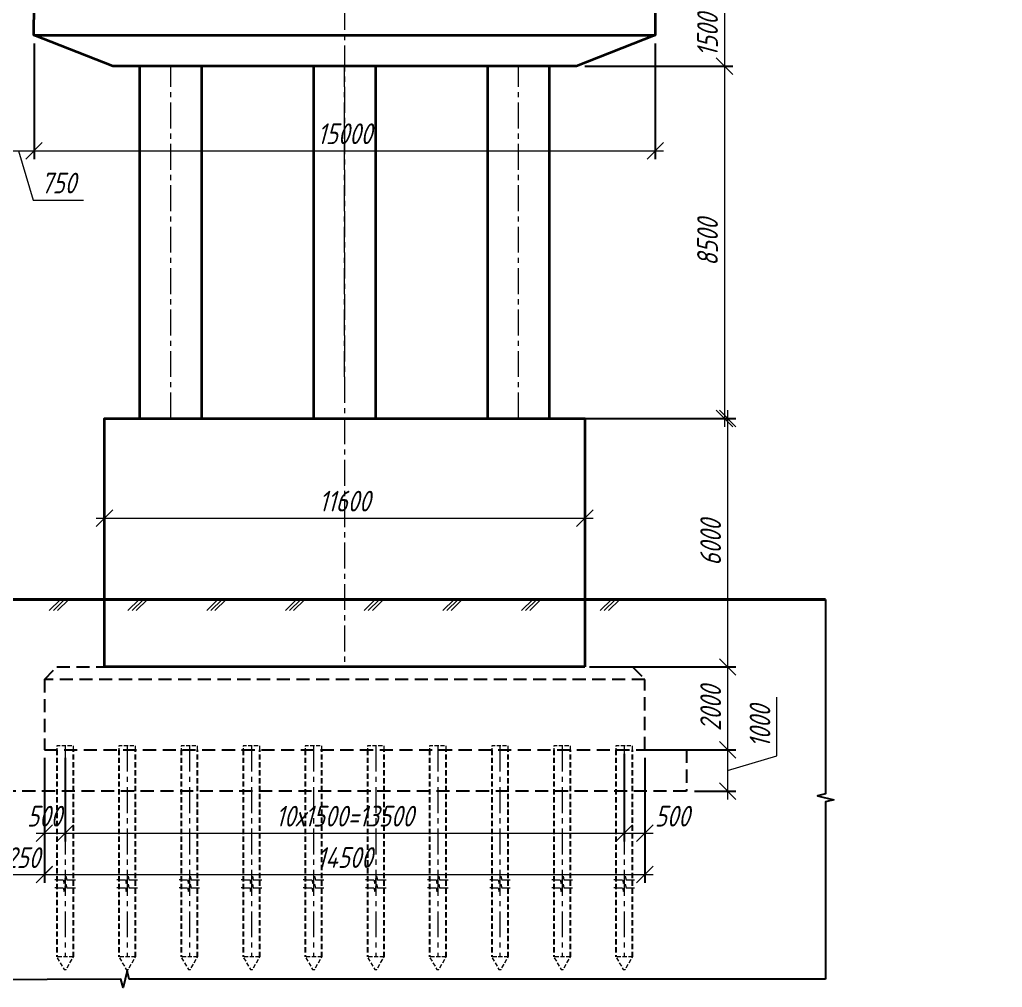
# Model space of a CAD drawing. Header units: millimetres. Extents: x 263685 to 14136308, y -2404013 to 2433772.
# Drawn here: x 7234864 to 7258589, y 15240 to 38596 of the extents above; entities that cross this region are included whole.
import ezdxf
from ezdxf import colors
from ezdxf.entities.mleader import LeaderData, LeaderLine
from ezdxf.math import Vec2, Vec3

# ---------------------------------------------------------------- set-up
doc = ezdxf.new("R2010")
doc.units = ezdxf.units.MM
for name, pattern in [('DASHED', [7, 5, -2, 0]), ('невидимая', [9.525, 6.35, -3.175]), ('осевая', [2, 1.25, -0.25, 0.25, -0.25])]:
    doc.linetypes.add(name, pattern=pattern)
for name, color, linetype, lineweight in [('01_Основные', 7, 'Continuous', 40), ('04_Невидимые', 3, 'Continuous', 13), ('1-Бетон', 106, 'Continuous', 35), ('ИС_Выноска', 3, 'Continuous', 18), ('ИС_Ось', 3, 'осевая', 18), ('ИС_Размер', 3, 'Continuous', 18), ('ИС_Тонкая', 3, 'Continuous', 18)]:
    doc.layers.add(name, color=color, linetype=linetype, lineweight=lineweight)
doc.layers.add('ИС_Невидимая', color=4, linetype='невидимая')
doc.styles.add('0', font='isocpeur.ttf', dxfattribs={"width": 0.8, "oblique": 15})
doc.dimstyles.new('М200', dxfattribs={"dimscale": 200, "dimtxt": 2.5, "dimasz": 2, "dimexe": 1, "dimexo": 1, "dimgap": 0.8, "dimtad": 1, "dimdec": 0, "dimzin": 0, "dimdsep": 46, "dimtxsty": '0', "dimblk": 'OBLIQUE', "dimcen": 0.09, "dimdle": 1, "dimclrd": 256, "dimclre": 256, "dimclrt": 256, "dimadec": 4, "dimazin": 0, "dimtfac": 1, "dimtdec": 0, "dimtmove": 1, "dimatfit": 2, "dimfxl": 1, "dimtolj": 1, "dimtzin": 0, "dimlwd": -1, "dimarcsym": 0})

# ---------------------------------------------------------------- blocks, each defined once
blk = doc.blocks.new('_OBLIQUE')
at = {"color": 0, "linetype": 'ByBlock', "lineweight": -2}
blk.add_line((0.5, 0.5), (-0.5, -0.5), dxfattribs=at)
blk = doc.blocks.new('*D1114')
at = {"layer": 'Defpoints', "color": 0, "linetype": 'Continuous', "transparency": 16777216}
for p in [(7248309, 37472, 5778), (7248309, 28972, 5778), (7251881, 28972)]:
    blk.add_point(p, dxfattribs=at)
at = {"layer": 'ИС_Размер', "transparency": 16777216}
blk.add_line((7251881, 37672), (7251881, 28772), dxfattribs=at)
at = {"layer": 'ИС_Размер', "lineweight": -2, "transparency": 16777216}
for p, q in [((7248509, 37472), (7252081, 37472)), ((7248509, 28972), (7252081, 28972))]:
    blk.add_line(p, q, dxfattribs=at)
at = {"layer": 'ИС_Размер', "linetype": 'Continuous', "transparency": 16777216, "xscale": 400, "yscale": 400, "zscale": 400}
for p, rotation in [((7251881, 37472), 90), ((7251881, 28972), 270)]:
    blk.add_blockref('_OBLIQUE', p, dxfattribs=dict(at, rotation=rotation))
at = {"layer": 'ИС_Размер', "linetype": 'Continuous', "transparency": 16777216, "insert": (7251471, 33222), "char_height": 500, "attachment_point": 5, "rotation": 90, "style": '0'}
blk.add_mtext('\\A1;8500', dxfattribs=at)
blk = doc.blocks.new('*D1116')
at = {"layer": 'Defpoints', "color": 0, "linetype": 'Continuous', "transparency": 16777216}
for p in [(7248510, 26565), (7236910, 25972, 5778), (7248510, 25972, 5778)]:
    blk.add_point(p, dxfattribs=at)
at = {"layer": 'ИС_Размер', "lineweight": -2, "transparency": 16777216}
for p, q in [((7236910, 26172), (7236910, 26765)), ((7248510, 26172), (7248510, 26765))]:
    blk.add_line(p, q, dxfattribs=at)
at = {"layer": 'ИС_Размер', "transparency": 16777216}
blk.add_line((7236710, 26565), (7248710, 26565), dxfattribs=at)
at = {"layer": 'ИС_Размер', "linetype": 'Continuous', "transparency": 16777216, "xscale": 400, "yscale": 400, "zscale": 400, "rotation": 180}
blk.add_blockref('_OBLIQUE', (7236910, 26565), dxfattribs=at)
at = {"layer": 'ИС_Размер', "linetype": 'Continuous', "transparency": 16777216, "xscale": 400, "yscale": 400, "zscale": 400}
blk.add_blockref('_OBLIQUE', (7248510, 26565), dxfattribs=at)
at = {"layer": 'ИС_Размер', "linetype": 'Continuous', "transparency": 16777216, "insert": (7242710, 26975), "char_height": 500, "attachment_point": 5, "style": '0'}
blk.add_mtext('\\A1;11600', dxfattribs=at)
blk = doc.blocks.new('*D1117')
at = {"layer": 'Defpoints', "color": 0, "linetype": 'Continuous', "transparency": 16777216}
for p in [(7235210, 38222, 5778), (7250210, 38222, 5778), (7250210, 35432)]:
    blk.add_point(p, dxfattribs=at)
at = {"layer": 'ИС_Размер', "lineweight": -2, "transparency": 16777216}
for p, q in [((7235210, 38022), (7235210, 35232)), ((7250210, 38022), (7250210, 35232))]:
    blk.add_line(p, q, dxfattribs=at)
at = {"layer": 'ИС_Размер', "transparency": 16777216}
blk.add_line((7235010, 35432), (7250410, 35432), dxfattribs=at)
at = {"layer": 'ИС_Размер', "linetype": 'Continuous', "transparency": 16777216, "xscale": 400, "yscale": 400, "zscale": 400, "rotation": 180}
blk.add_blockref('_OBLIQUE', (7235210, 35432), dxfattribs=at)
at = {"layer": 'ИС_Размер', "linetype": 'Continuous', "transparency": 16777216, "xscale": 400, "yscale": 400, "zscale": 400}
blk.add_blockref('_OBLIQUE', (7250210, 35432), dxfattribs=at)
at = {"layer": 'ИС_Размер', "linetype": 'Continuous', "transparency": 16777216, "insert": (7242710, 35842), "char_height": 500, "attachment_point": 5, "style": '0'}
blk.add_mtext('\\A1;15000', dxfattribs=at)
blk = doc.blocks.new('*D1119')
at = {"layer": 'Defpoints', "color": 0, "linetype": 'Continuous', "transparency": 16777216}
for p in [(7235210, 38222, 5778), (7234460, 37722, 5778), (7235210, 35432)]:
    blk.add_point(p, dxfattribs=at)
at = {"layer": 'ИС_Размер', "lineweight": -2, "transparency": 16777216}
for p, q in [((7235210, 38022), (7235210, 35232)), ((7234460, 37522), (7234460, 35232))]:
    blk.add_line(p, q, dxfattribs=at)
at = {"layer": 'ИС_Размер', "transparency": 16777216}
for p, q in [((7234260, 35432), (7235410, 35432)), ((7234835, 35432), (7235192, 34242)), ((7235192, 34242), (7236406, 34242))]:
    blk.add_line(p, q, dxfattribs=at)
at = {"layer": 'ИС_Размер', "linetype": 'Continuous', "transparency": 16777216, "xscale": 400, "yscale": 400, "zscale": 400, "rotation": 180}
blk.add_blockref('_OBLIQUE', (7234460, 35432), dxfattribs=at)
at = {"layer": 'ИС_Размер', "linetype": 'Continuous', "transparency": 16777216, "xscale": 400, "yscale": 400, "zscale": 400}
blk.add_blockref('_OBLIQUE', (7235210, 35432), dxfattribs=at)
at = {"layer": 'ИС_Размер', "linetype": 'Continuous', "transparency": 16777216, "insert": (7235799, 34652), "char_height": 500, "attachment_point": 5, "style": '0'}
blk.add_mtext('\\A1;750', dxfattribs=at)
blk = doc.blocks.new('*D1134')
at = {"layer": 'Defpoints', "color": 0, "linetype": 'Continuous', "transparency": 16777216}
for p in [(7250210, 38972, 5778), (7248309, 37472, 5778), (7251881, 37472)]:
    blk.add_point(p, dxfattribs=at)
at = {"layer": 'ИС_Размер', "transparency": 16777216}
blk.add_line((7251881, 39172), (7251881, 37272), dxfattribs=at)
at = {"layer": 'ИС_Размер', "lineweight": -2, "transparency": 16777216}
for p, q in [((7250410, 38972), (7252081, 38972)), ((7248509, 37472), (7252081, 37472))]:
    blk.add_line(p, q, dxfattribs=at)
at = {"layer": 'ИС_Размер', "linetype": 'Continuous', "transparency": 16777216, "xscale": 400, "yscale": 400, "zscale": 400}
for p, rotation in [((7251881, 38972), 90), ((7251881, 37472), 270)]:
    blk.add_blockref('_OBLIQUE', p, dxfattribs=dict(at, rotation=rotation))
at = {"layer": 'ИС_Размер', "linetype": 'Continuous', "transparency": 16777216, "insert": (7251471, 38222), "char_height": 500, "attachment_point": 5, "rotation": 90, "style": '0'}
blk.add_mtext('\\A1;1500', dxfattribs=at)
blk = doc.blocks.new('*D1135')
at = {"layer": 'Defpoints', "color": 0, "linetype": 'Continuous', "transparency": 16777216}
for p in [(7248510, 28972, 5778), (7248510, 22972, 5778), (7251957, 22972)]:
    blk.add_point(p, dxfattribs=at)
at = {"layer": 'ИС_Размер', "lineweight": -2, "transparency": 16777216}
for p, q in [((7248710, 28972), (7252157, 28972)), ((7248710, 22972), (7252157, 22972))]:
    blk.add_line(p, q, dxfattribs=at)
at = {"layer": 'ИС_Размер', "transparency": 16777216}
blk.add_line((7251957, 29172), (7251957, 22772), dxfattribs=at)
at = {"layer": 'ИС_Размер', "linetype": 'Continuous', "transparency": 16777216, "xscale": 400, "yscale": 400, "zscale": 400}
for p, rotation in [((7251957, 28972), 90), ((7251957, 22972), 270)]:
    blk.add_blockref('_OBLIQUE', p, dxfattribs=dict(at, rotation=rotation))
at = {"layer": 'ИС_Размер', "linetype": 'Continuous', "transparency": 16777216, "insert": (7251547, 25972), "char_height": 500, "attachment_point": 5, "rotation": 90, "style": '0'}
blk.add_mtext('\\A1;6000', dxfattribs=at)
blk = doc.blocks.new('*D1136')
at = {"layer": 'Defpoints', "color": 0, "linetype": 'Continuous', "transparency": 16777216}
for p in [(7249384, 22972, 5778), (7249685, 20972, 5778), (7251957, 20972)]:
    blk.add_point(p, dxfattribs=at)
at = {"layer": 'ИС_Размер', "transparency": 16777216}
blk.add_line((7251957, 23172), (7251957, 20772), dxfattribs=at)
at = {"layer": 'ИС_Размер', "lineweight": -2, "transparency": 16777216}
for p, q in [((7249584, 22972), (7252157, 22972)), ((7249885, 20972), (7252157, 20972))]:
    blk.add_line(p, q, dxfattribs=at)
at = {"layer": 'ИС_Размер', "linetype": 'Continuous', "transparency": 16777216, "xscale": 400, "yscale": 400, "zscale": 400}
for p, rotation in [((7251957, 22972), 90), ((7251957, 20972), 270)]:
    blk.add_blockref('_OBLIQUE', p, dxfattribs=dict(at, rotation=rotation))
at = {"layer": 'ИС_Размер', "linetype": 'Continuous', "transparency": 16777216, "insert": (7251547, 21972), "char_height": 500, "attachment_point": 5, "rotation": 90, "style": '0'}
blk.add_mtext('\\A1;2000', dxfattribs=at)
blk = doc.blocks.new('*D1137')
at = {"layer": 'Defpoints', "color": 0, "linetype": 'Continuous', "transparency": 16777216}
for p in [(7250960, 20972, 5778), (7250960, 19972, 5778), (7251957, 19972)]:
    blk.add_point(p, dxfattribs=at)
at = {"layer": 'ИС_Размер', "transparency": 16777216}
for p, q in [((7253147, 20829), (7253147, 22243)), ((7251957, 21172), (7251957, 19772)), ((7251957, 20472), (7253147, 20829))]:
    blk.add_line(p, q, dxfattribs=at)
at = {"layer": 'ИС_Размер', "lineweight": -2, "transparency": 16777216}
for p, q in [((7251160, 20972), (7252157, 20972)), ((7251160, 19972), (7252157, 19972))]:
    blk.add_line(p, q, dxfattribs=at)
at = {"layer": 'ИС_Размер', "linetype": 'Continuous', "transparency": 16777216, "xscale": 400, "yscale": 400, "zscale": 400}
for p, rotation in [((7251957, 20972), 90), ((7251957, 19972), 270)]:
    blk.add_blockref('_OBLIQUE', p, dxfattribs=dict(at, rotation=rotation))
at = {"layer": 'ИС_Размер', "linetype": 'Continuous', "transparency": 16777216, "insert": (7252737, 21536), "char_height": 500, "attachment_point": 5, "rotation": 90, "style": '0'}
blk.add_mtext('\\A1;1000', dxfattribs=at)
blk = doc.blocks.new('земля')
at = {"layer": '04_Невидимые', "ltscale": 1000}
for points in [[(-536, -536), (0, 0)], [(-336, -536), (200, 0)], [(-136, -536), (400, 0)]]:
    blk.add_lwpolyline(points, dxfattribs=at)
blk = doc.blocks.new('*U946')
at = {"layer": '04_Невидимые', "xscale": 0.5000000000000201, "yscale": 0.5000000000000201, "zscale": 0.5000000000000201, "rotation": 359.2773730583461}
blk.add_blockref('земля', (36, 134), dxfattribs=at)
blk = doc.blocks.new('*U947')
at = {"color": 0, "linetype": 'ByBlock', "lineweight": -2, "transparency": 16777216}
for p in [(15200, 0), (17100, 0), (19000, 0), (20900, 0), (22800, 0), (24700, 0), (26600, 0), (28500, 0)]:
    blk.add_blockref('*U946', p, dxfattribs=at)
blk = doc.blocks.new('*D1186')
at = {"layer": 'Defpoints', "color": 0, "linetype": 'Continuous', "transparency": 16777216}
for p in [(7234210, 20972), (7235460, 20972), (7235460, 17960)]:
    blk.add_point(p, dxfattribs=at)
at = {"layer": 'ИС_Размер', "lineweight": -2, "transparency": 16777216}
for p, q in [((7234210, 20772), (7234210, 17760)), ((7235460, 20772), (7235460, 17760))]:
    blk.add_line(p, q, dxfattribs=at)
at = {"layer": 'ИС_Размер', "transparency": 16777216}
blk.add_line((7234010, 17960), (7235660, 17960), dxfattribs=at)
at = {"layer": 'ИС_Размер', "linetype": 'Continuous', "transparency": 16777216, "xscale": 400, "yscale": 400, "zscale": 400, "rotation": 180}
blk.add_blockref('_OBLIQUE', (7234210, 17960), dxfattribs=at)
at = {"layer": 'ИС_Размер', "linetype": 'Continuous', "transparency": 16777216, "xscale": 400, "yscale": 400, "zscale": 400}
blk.add_blockref('_OBLIQUE', (7235460, 17960), dxfattribs=at)
at = {"layer": 'ИС_Размер', "linetype": 'Continuous', "transparency": 16777216, "insert": (7234835, 18370), "char_height": 500, "attachment_point": 5, "style": '0'}
blk.add_mtext('\\A1;1250', dxfattribs=at)
blk = doc.blocks.new('*D1188')
at = {"layer": 'Defpoints', "color": 0, "linetype": 'Continuous', "transparency": 16777216}
for p in [(7235460, 20976, 5778), (7249960, 20976, 5778), (7249960, 17963)]:
    blk.add_point(p, dxfattribs=at)
at = {"layer": 'ИС_Размер', "lineweight": -2, "transparency": 16777216}
for p, q in [((7235460, 20776), (7235460, 17763)), ((7249960, 20776), (7249960, 17763))]:
    blk.add_line(p, q, dxfattribs=at)
at = {"layer": 'ИС_Размер', "transparency": 16777216}
blk.add_line((7235260, 17963), (7250160, 17963), dxfattribs=at)
at = {"layer": 'ИС_Размер', "linetype": 'Continuous', "transparency": 16777216, "xscale": 400, "yscale": 400, "zscale": 400, "rotation": 180}
blk.add_blockref('_OBLIQUE', (7235460, 17963), dxfattribs=at)
at = {"layer": 'ИС_Размер', "linetype": 'Continuous', "transparency": 16777216, "xscale": 400, "yscale": 400, "zscale": 400}
blk.add_blockref('_OBLIQUE', (7249960, 17963), dxfattribs=at)
at = {"layer": 'ИС_Размер', "linetype": 'Continuous', "transparency": 16777216, "insert": (7242710, 18373), "char_height": 500, "attachment_point": 5, "style": '0'}
blk.add_mtext('\\A1;14500', dxfattribs=at)
blk = doc.blocks.new('*D1189')
at = {"layer": 'Defpoints', "color": 0, "linetype": 'Continuous', "transparency": 16777216}
for p in [(7235460, 20976), (7235960, 20976), (7235960, 18961)]:
    blk.add_point(p, dxfattribs=at)
at = {"layer": 'ИС_Размер', "lineweight": -2, "transparency": 16777216}
for p, q in [((7235460, 20776), (7235460, 18761)), ((7235960, 20776), (7235960, 18761))]:
    blk.add_line(p, q, dxfattribs=at)
at = {"layer": 'ИС_Размер', "transparency": 16777216}
blk.add_line((7235260, 18961), (7236160, 18961), dxfattribs=at)
at = {"layer": 'ИС_Размер', "linetype": 'Continuous', "transparency": 16777216, "xscale": 400, "yscale": 400, "zscale": 400, "rotation": 180}
blk.add_blockref('_OBLIQUE', (7235460, 18961), dxfattribs=at)
at = {"layer": 'ИС_Размер', "linetype": 'Continuous', "transparency": 16777216, "xscale": 400, "yscale": 400, "zscale": 400}
blk.add_blockref('_OBLIQUE', (7235960, 18961), dxfattribs=at)
at = {"layer": 'ИС_Размер', "linetype": 'Continuous', "transparency": 16777216, "insert": (7235460, 19371), "char_height": 500, "attachment_point": 5, "style": '0'}
blk.add_mtext('\\A1;500', dxfattribs=at)
blk = doc.blocks.new('*D1190')
at = {"layer": 'Defpoints', "color": 0, "linetype": 'Continuous', "transparency": 16777216}
for p in [(7235960, 20976), (7249460, 20976), (7249460, 18961)]:
    blk.add_point(p, dxfattribs=at)
at = {"layer": 'ИС_Размер', "lineweight": -2, "transparency": 16777216}
for p, q in [((7235960, 20776), (7235960, 18761)), ((7249460, 20776), (7249460, 18761))]:
    blk.add_line(p, q, dxfattribs=at)
at = {"layer": 'ИС_Размер', "transparency": 16777216}
blk.add_line((7235760, 18961), (7249660, 18961), dxfattribs=at)
at = {"layer": 'ИС_Размер', "linetype": 'Continuous', "transparency": 16777216, "xscale": 400, "yscale": 400, "zscale": 400, "rotation": 180}
blk.add_blockref('_OBLIQUE', (7235960, 18961), dxfattribs=at)
at = {"layer": 'ИС_Размер', "linetype": 'Continuous', "transparency": 16777216, "xscale": 400, "yscale": 400, "zscale": 400}
blk.add_blockref('_OBLIQUE', (7249460, 18961), dxfattribs=at)
at = {"layer": 'ИС_Размер', "linetype": 'Continuous', "transparency": 16777216, "insert": (7242710, 19371), "char_height": 500, "width": 2082.04, "attachment_point": 5, "style": '0'}
blk.add_mtext('\\A1;10х1500=13500', dxfattribs=at)
blk = doc.blocks.new('*D1191')
at = {"layer": 'Defpoints', "color": 0, "linetype": 'Continuous', "transparency": 16777216}
for p in [(7249460, 21076, 5778), (7249960, 20976, 5778), (7249960, 18961)]:
    blk.add_point(p, dxfattribs=at)
at = {"layer": 'ИС_Размер', "lineweight": -2, "transparency": 16777216}
for p, q in [((7249460, 20876), (7249460, 18761)), ((7249960, 20776), (7249960, 18761))]:
    blk.add_line(p, q, dxfattribs=at)
at = {"layer": 'ИС_Размер', "transparency": 16777216}
blk.add_line((7249260, 18961), (7250160, 18961), dxfattribs=at)
at = {"layer": 'ИС_Размер', "linetype": 'Continuous', "transparency": 16777216, "xscale": 400, "yscale": 400, "zscale": 400, "rotation": 180}
blk.add_blockref('_OBLIQUE', (7249460, 18961), dxfattribs=at)
at = {"layer": 'ИС_Размер', "linetype": 'Continuous', "transparency": 16777216, "xscale": 400, "yscale": 400, "zscale": 400}
blk.add_blockref('_OBLIQUE', (7249960, 18961), dxfattribs=at)
at = {"layer": 'ИС_Размер', "linetype": 'Continuous', "transparency": 16777216, "insert": (7250617, 19371), "char_height": 500, "attachment_point": 5, "style": '0'}
blk.add_mtext('\\A1;500', dxfattribs=at)
blk = doc.blocks.new('*U948')
at = {"color": 0, "linetype": 'ByBlock', "lineweight": -2}
for p, q in [((5.36, 0), (0, 0)), ((14.21, 0), (8.86, 0)), ((14.21, 0), (17.21, 0)), ((0, 0), (-3, 0))]:
    blk.add_line(p, q, dxfattribs=at)
blk.add_lwpolyline([(8.86, 0), (7.98, -3.5), (6.23, 3.5), (5.36, 0)], dxfattribs=at)
blk = doc.blocks.new('*U949')
at = {"color": 0, "linetype": 'ByBlock', "lineweight": -2}
for p, q in [((5.36, 0), (0, 0)), ((14.21, 0), (8.86, 0)), ((14.21, 0), (17.21, 0)), ((0, 0), (-3, 0))]:
    blk.add_line(p, q, dxfattribs=at)
blk.add_lwpolyline([(8.86, 0), (7.98, -3.5), (6.23, 3.5), (5.36, 0)], dxfattribs=at)
blk = doc.blocks.new('*U1252')
at = {"layer": '04_Невидимые', "color": 4, "linetype": 'DASHED', "ltscale": 20, "flags": 128}
for points in [[(200, 2600), (200, 2700), (-200, 2700), (-200, 2600)], [(200, -2400), (-200, -2400), (-24, -2700), (26, -2700), (200, -2400)]]:
    blk.add_lwpolyline(points, dxfattribs=at)
at = {"layer": 'ИС_Невидимая', "ltscale": 20}
for points in [[(-200, 2600), (-200, -2400)], [(200, -2400), (200, 2600)]]:
    blk.add_lwpolyline(points, dxfattribs=at)
at = {"layer": 'ИС_Ось', "ltscale": 500, "flags": 128}
blk.add_lwpolyline([(0, 2700), (0, -2400)], dxfattribs=at)
at = {"layer": 'ИС_Тонкая', "xscale": -24.62300410485155, "yscale": 24.62300410485155, "zscale": 24.62300410485155}
for name, p in [('*U948', (175, -539)), ('*U949', (175, -732))]:
    blk.add_blockref(name, p, dxfattribs=at)
blk = doc.blocks.new('*U1253')
at = {"layer": '1-Бетон', "color": 0, "linetype": 'ByBlock', "lineweight": -2, "transparency": 16777216}
for p in [(0, 0), (1500, 0), (3000, 0), (4500, 0), (6000, 0), (7500, 0), (9000, 0), (10500, 0), (12000, 0), (13500, 0)]:
    blk.add_blockref('*U1252', p, dxfattribs=at)

msp = doc.modelspace()

# ---------------------------------------------------------------- linework, layer by layer
at = {"color": 0, "linetype": 'ByBlock', "lineweight": -2, "ltscale": 0.5}
for points, elevation in [([(7254320.1219, 24601.4313), (7254320.1219, 19912.011), (7254122.4744, 19862.5991), (7254517.7694, 19763.7754), (7254320.1219, 19714.3635), (7254320.1219, 15437.2144)], 5778.159), ([(7254320.1219, 15437.2144), (7237507.9793, 15437.2144), (7237458.5675, 15634.8619), (7237359.7437, 15239.5669), (7237310.3318, 15437.2144), (7215948.5149, 15338.3906)], 22652.4728)]:
    msp.add_lwpolyline(points, dxfattribs=dict(at, elevation=elevation))
at = {"layer": '01_Основные', "elevation": 22652.4728}
msp.add_lwpolyline([(7215948.5048, 24601.4313), (7254320.1219, 24601.4313)], dxfattribs=at)
at = {"layer": '1-Бетон', "elevation": 5778.159}
for points in [[(7235209.9646, 38972.3113), (7250209.7868, 38972.3113), (7250209.609, 38222.3113), (7248309.4312, 37472.3113), (7237109.609, 37472.3113), (7235209.7868, 38222.3113), (7235209.9646, 38972.3113)], [(7235209.7868, 38222.3113), (7250209.609, 38222.3113)]]:
    msp.add_lwpolyline(points, dxfattribs=at)
for points in [[(7239259.6979, 37472.3113), (7237759.6979, 37472.3113), (7237759.6979, 28972.3113), (7239259.6979, 28972.3113)], [(7243459.6979, 37472.3113), (7241959.6979, 37472.3113), (7241959.6979, 28972.3113), (7243459.6979, 28972.3113)], [(7247659.6979, 37472.3113), (7246159.6979, 37472.3113), (7246159.6979, 28972.3113), (7247659.6979, 28972.3113)], [(7248509.6979, 22972.2458), (7236909.6979, 22972.2458), (7236909.6979, 28972.3113), (7248509.6979, 28972.3113)]]:
    msp.add_lwpolyline(points, close=True, dxfattribs=at)
at = {"layer": 'ИС_Невидимая', "ltscale": 50, "elevation": 5778.159}
for points in [[(7249959.8757, 22672.3052), (7235459.8758, 22672.1902), (7235759.5201, 22972.1864), (7249659.8757, 22972.3052)], [(7235460.2314, 20972.2479), (7249960.2314, 20972.2479), (7249959.8757, 22672.2479), (7235459.8757, 22672.2479)]]:
    msp.add_lwpolyline(points, close=True, dxfattribs=at)
for points in [[(7249960.2314, 20971.9752), (7250960.2314, 20971.9752), (7250960.2314, 19971.9752)], [(7250960.2314, 19972.2477), (7218710.4487, 19972.2477)]]:
    msp.add_lwpolyline(points, dxfattribs=at)
at = {"layer": 'ИС_Ось', "ltscale": 500}
for p, q in [((7238509.6979, 28972.3113, 5778.159), (7238509.6979, 37472.3113, 5778.159)), ((7242709.6979, 29972.3113, 5778.159), (7242709.6979, 37472.3113, 5778.159)), ((7246909.6979, 28972.3113, 5778.159), (7246909.6979, 37472.3113, 5778.159))]:
    msp.add_line(p, q, dxfattribs=at)
at = {"layer": 'ИС_Ось', "ltscale": 500, "elevation": 5778.159, "flags": 128}
msp.add_lwpolyline([(7242709.6979, 38972.3113), (7242709.6979, 22972.2458)], dxfattribs=at)

# ---------------------------------------------------------------- block references
at = {"color": 1}
msp.add_blockref('*U947', (7220614.2405, 24468.3127, 22652.4728), dxfattribs=at)
at = {"layer": '1-Бетон'}
msp.add_blockref('*U1253', (7235960.4705, 18372.339, 5778.159), dxfattribs=at)

# ---------------------------------------------------------------- dimensions: what is measured, and where the dimension line sits
at = {"layer": 'ИС_Размер', "linetype": 'Continuous'}
for base, p1, p2, picture, middle in [((7251880.8186, 37472.3113), (7250209.7868, 38972.3113, 5778.159), (7248309.4312, 37472.3113, 5778.159), '*D1134', (7251470.8186, 38222.3113)), ((7251880.8186, 28972.3113), (7248309.4312, 37472.3113, 5778.159), (7248309.4312, 28972.3113, 5778.159), '*D1114', (7251470.8186, 33222.3113)), ((7251956.8183, 22972.2474), (7248509.6979, 28972.3113, 5778.159), (7248509.6996, 22972.2474, 5778.159), '*D1135', (7251546.8183, 25972.2794)), ((7251956.8186, 20972.2477), (7249384.4397, 22972.2458, 5778.159), (7249684.7934, 20972.2477, 5778.159), '*D1136', (7251546.8186, 21972.2467)), ((7251956.8186, 19972.2477), (7250960.2314, 20971.9752, 5778.159), (7250960.2314, 19972.2477, 5778.159), '*D1137', (7252736.8186, 20989.1114))]:
    dim = msp.add_linear_dim(base=base, p1=p1, p2=p2, angle=90, dimstyle='М200', dxfattribs=at)
    dim.commit()
    dim.dimension.update_dxf_attribs({"geometry": picture, "text_midpoint": middle})
for base, p1, p2, picture, middle in [((7235209.7868, 35432.4809), (7234460.0536, 37722.3113, 5778.159), (7235209.7868, 38222.3113, 5778.159), '*D1119', (7235351.9202, 34652.4809)), ((7250209.609, 35432.4809), (7235209.7868, 38222.3113, 5778.159), (7250209.609, 38222.3113, 5778.159), '*D1117', (7242709.6979, 35842.4809)), ((7248509.6979, 26564.6733), (7236909.6979, 25972.2786, 5778.159), (7248509.6979, 25972.2786, 5778.159), '*D1116', (7242709.6979, 26974.6733)), ((7249959.8356, 17963.2785), (7235459.6972, 20975.5426, 5778.159), (7249959.8356, 20975.5426, 5778.159), '*D1188', (7242709.7664, 18373.2785))]:
    dim = msp.add_linear_dim(base=base, p1=p1, p2=p2, dimstyle='М200', dxfattribs=at)
    dim.commit()
    dim.dimension.update_dxf_attribs({"geometry": picture, "text_midpoint": middle})
for base, p1, p2, picture, middle in [((7235459.6485, 17959.9836, 5778.159), (7234210.0535, 20972.3537, 5778.159), (7235459.6485, 20972.2477, 5778.159), '*D1186', (7234834.851, 17959.9836, 5778.159)), ((7235959.8385, 18961.4425, 5778.159), (7235459.8356, 20975.5426, 5778.159), (7235959.8385, 20975.5426, 5778.159), '*D1189', (7235459.8356, 18961.4425, 5778.159)), ((7249959.8356, 18961.2865), (7249459.8356, 21075.5716, 5778.159), (7249959.8356, 20975.5426, 5778.159), '*D1191', (7250616.9305, 18961.2865))]:
    dim = msp.add_linear_dim(base=base, p1=p1, p2=p2, dimstyle='М200', dxfattribs=at)
    dim.commit()
    dim.dimension.update_dxf_attribs({"geometry": picture, "text_midpoint": middle, "dimtype": 160})
dim = msp.add_linear_dim(base=(7249459.8385, 18961.4425, 5778.159), p1=(7235959.8385, 20975.5426, 5778.159), p2=(7249459.8385, 20975.5426, 5778.159), text='10х1500=<>', dimstyle='М200', dxfattribs=at)
dim.commit()
dim.dimension.update_dxf_attribs({"geometry": '*D1190', "text_midpoint": (7242709.8385, 19371.4425, 5778.159)})

# ---------------------------------------------------------------- leaders
at = {"layer": 'ИС_Выноска', "ltscale": 0.5}
ml = msp.add_multileader_mtext('Standard', dxfattribs=at)
ml.set_content('\\A1;Асфальтобетон ЩМА-16 по ГОСТ 58406.1 на ПБВ60 по ГОСТ 52056-2003                            -50мм\\PАсфальтобетон А22 Нт по ГОСТ 58406.2-2020 на БНД 50/70 по ГОСТ 33133-2020               -60мм\\PГидроизоляция Техноэластмост Б             -5 мм\\PВыравнивающий слой                      -min 30 мм', color=256, style='0')
ml.set_leader_properties(color=256, linetype='ByLayer', lineweight=-1)
ml.build(insert=Vec2(0, 0))
ml.multileader.update_dxf_attribs({"text_left_attachment_type": 6, "text_right_attachment_type": 6, "dogleg_length": 0.36, "arrow_head_size": 450, "scale": 75})
ctx = ml.context
ctx.base_point, ctx.scale, ctx.char_height, ctx.arrow_head_size, ctx.landing_gap_size, ctx.plane_origin, ctx.plane_x_axis, ctx.plane_y_axis = Vec3(7167638.1646, 44442.7952), 75, 500, 450, 18, Vec3(7167058.0572, 73468.2411), Vec3(1, 0.0000000247), Vec3(-0.0000000247, 1)
ctx.left_attachment, ctx.right_attachment = 6, 6
notes = []
notes.append((ctx, [(0, (1, 1, 0), (7167566.1646, 44442.7952), (1, 0.0000000247), 72, [(0, [(7167566.1646, 33960.0928)], 0, [])])]))
ctx.mtext.insert, ctx.mtext.text_direction, ctx.mtext.rotation, ctx.mtext.width, ctx.mtext.flow_direction = Vec3(7167656.1646, 45092.7952), Vec3(1, 0.0000000247), 0.0000000247, 14306.378366, 5
for ctx, leaders in notes:
    for number, flags, end, landing, length, lines in leaders:
        leader = LeaderData()
        leader.index, (leader.has_last_leader_line, leader.has_dogleg_vector, leader.attachment_direction) = number, flags
        leader.last_leader_point, leader.dogleg_vector, leader.dogleg_length = Vec3(end), Vec3(landing), length
        for number, points, colour, breaks in lines:
            line = LeaderLine()
            line.index, line.vertices, line.color, line.breaks = number, Vec3.list(points), colors.encode_raw_color(colour), breaks
            leader.lines.append(line)
        ctx.leaders.append(leader)

doc.saveas('drawing.dxf')
